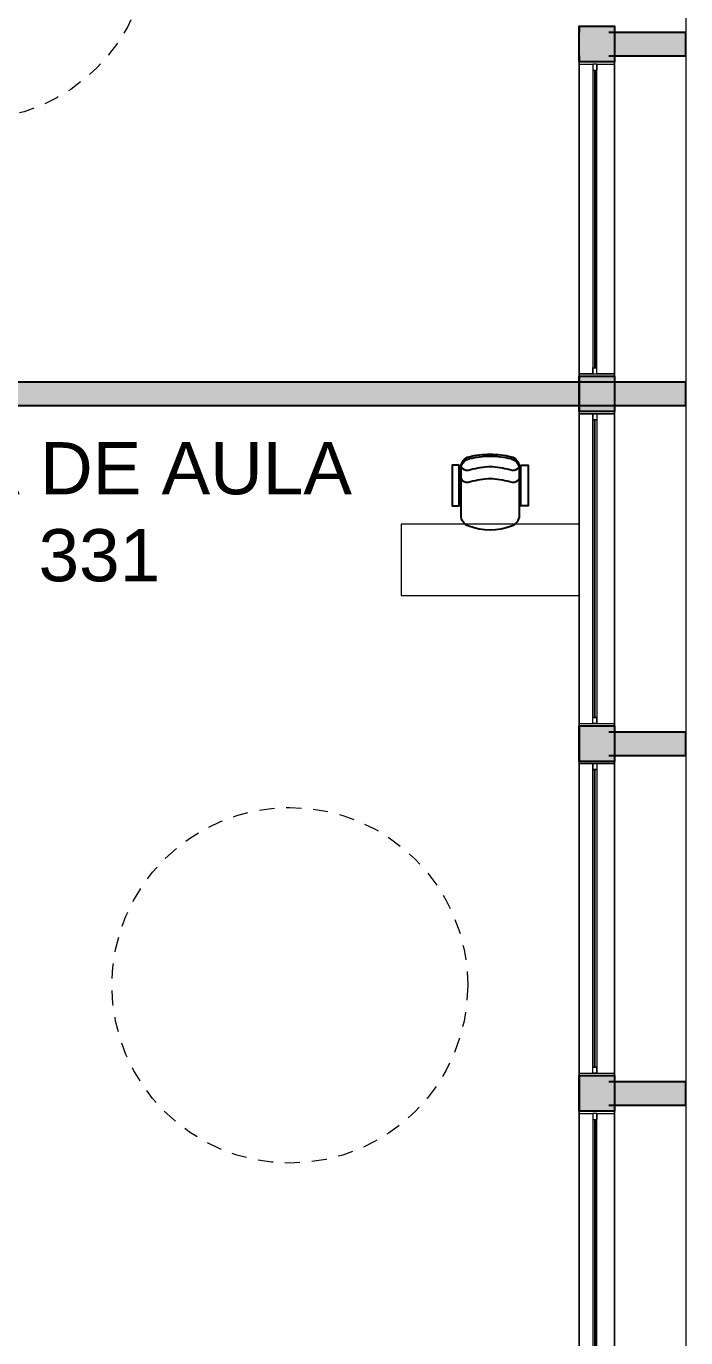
# Model space of a CAD drawing. Header units: metres. Extents: x 512 to 829, y -209 to 245.
# Drawn here: x 792.37 to 797.93, y -32.6 to -21.54 of the extents above; entities that cross this region are included whole.
import ezdxf

# ---------------------------------------------------------------- set-up
doc = ezdxf.new("R2010")
doc.units = ezdxf.units.M
doc.header["$LTSCALE"] = 0.508
doc.set_wipeout_variables(frame=1)
doc.header["$PDSIZE"] = -2
doc.linetypes.add('HIDDEN', pattern=[0.375, 0.25, -0.125])
for name, color, linetype, lineweight in [('AMB-NOVOS', 10, 'Continuous', 15), ('COVID-DISTANCIAMENTO', 253, 'HIDDEN', 5), ('None', 7, 'Continuous', 5), ('NãoImprimir', 7, 'Continuous', 5), ('Peitoris', 2, 'Continuous', 5), ('Telhado-Princ', 7, 'Continuous', 5)]:
    doc.layers.add(name, color=color, linetype=linetype, lineweight=lineweight)
doc.layers.add('ARQ-MOB', color=250, linetype='Continuous')
doc.layers.add('ARQ-MOB-CAD', color=250, linetype='Continuous')

# ---------------------------------------------------------------- blocks, each defined once
blk = doc.blocks.new('Grupo-3465')
at = {"color": 7, "linetype": 'Continuous', "lineweight": 5}
for points in [[(-1.325, 0.15), (-1.30595, 0.15), (-1.30595, -0.15), (-1.325, -0.15)], [(1.30595, 0.15), (1.325, 0.15), (1.325, -0.15), (1.30595, -0.15)]]:
    blk.add_wipeout(points, dxfattribs=at).dxf.layer = 'None'
at = {"layer": 'None', "color": 7, "linetype": 'Continuous', "lineweight": 5}
for points in [[(-1.325, 0.15), (-1.30595, 0.15), (-1.30595, -0.15), (-1.325, -0.15)], [(1.30595, 0.15), (1.325, 0.15), (1.325, -0.15), (1.30595, -0.15)]]:
    blk.add_lwpolyline(points, close=True, dxfattribs=at)
blk = doc.blocks.new('Grupo-3466')
at = {"layer": 'None', "color": 7}
blk.add_blockref('Grupo-3465', (0, 0), dxfattribs=at)
at = {"layer": 'None', "color": 7, "linetype": 'Continuous', "lineweight": 5}
for p, q in [((-1.325, 0.15), (-1.30595, 0.15)), ((-1.30595, 0.15), (-1.30595, -0.15)), ((1.325, 0.15), (1.30595, 0.15)), ((1.30595, 0.15), (1.30595, -0.15)), ((-1.325, -0.15), (-1.30595, -0.15)), ((1.325, -0.15), (1.30595, -0.15))]:
    blk.add_line(p, q, dxfattribs=at)
blk = doc.blocks.new('Grupo-3467')
at = {"layer": 'None', "color": 7, "linetype": 'Continuous', "lineweight": 5}
for p, q in [((-1.30595, 0.034925), (-1.30595, 0)), ((1.30595, 0.034925), (1.30595, 0))]:
    blk.add_line(p, q, dxfattribs=at)
blk = doc.blocks.new('Grupo-3468')
at = {"color": 7, "linetype": 'Continuous', "lineweight": 5}
for points in [[(-1.30595, 0.034925), (-1.25515, 0.034925), (-1.25515, 0), (-1.30595, 0)], [(1.25515, 0.034925), (1.30595, 0.034925), (1.30595, 0), (1.25515, 0)]]:
    blk.add_wipeout(points, dxfattribs=at).dxf.layer = 'None'
at = {"layer": 'None', "color": 7, "linetype": 'Continuous', "lineweight": 5}
for points in [[(-1.30595, 0.034925), (-1.25515, 0.034925), (-1.25515, 0), (-1.30595, 0)], [(1.25515, 0.034925), (1.30595, 0.034925), (1.30595, 0), (1.25515, 0)]]:
    blk.add_lwpolyline(points, close=True, dxfattribs=at)
blk = doc.blocks.new('Grupo-3469')
at = {"layer": 'None', "color": 7}
blk.add_blockref('Grupo-3467', (0, 0), dxfattribs=at)
at = {"color": 7, "linetype": 'Continuous', "lineweight": 5}
blk.add_wipeout([(-1.25515, 0.034925), (1.25515, 0.034925), (1.25515, 0), (-1.25515, 0)], dxfattribs=at).dxf.layer = 'None'
at = {"layer": 'None', "color": 7, "linetype": 'Continuous', "lineweight": 5}
blk.add_lwpolyline([(-1.25515, 0.034925), (1.25515, 0.034925), (1.25515, 0), (-1.25515, 0)], close=True, dxfattribs=at)
at = {"layer": 'None', "color": 7}
blk.add_blockref('Grupo-3468', (0, 0), dxfattribs=at)
at = {"layer": 'None', "color": 7, "linetype": 'Continuous', "lineweight": 5}
for p, q in [((-1.30595, 0.034925), (-1.25515, 0.034925)), ((-1.30595, 0), (-1.25515, 0)), ((-1.25515, 0.034925), (-1.25515, 0)), ((1.30595, 0.034925), (1.25515, 0.034925)), ((1.25515, 0.034925), (1.25515, 0)), ((1.30595, 0), (1.25515, 0))]:
    blk.add_line(p, q, dxfattribs=at)
blk = doc.blocks.new('Grupo-3470')
at = {"color": 7, "linetype": 'Continuous', "lineweight": 9}
blk.add_wipeout([(-1.255, 0.018), (1.255, 0.018), (1.255, 0.017), (-1.255, 0.017)], dxfattribs=at).dxf.layer = 'None'
blk = doc.blocks.new('Grupo-3471')
at = {"layer": 'None', "color": 7}
blk.add_blockref('Grupo-3470', (0, 0), dxfattribs=at)
at = {"layer": 'None', "color": 7, "linetype": 'Continuous', "lineweight": 25}
for p, q in [((-1.255, 0.018), (1.255, 0.018)), ((-1.255, 0.017), (1.255, 0.017))]:
    blk.add_line(p, q, dxfattribs=at)
blk = doc.blocks.new('Grupo-3472')
at = {"layer": 'None', "color": 7, "linetype": 'Continuous', "lineweight": 20}
for p, q in [((1.325, 0.15), (-1.325, 0.15)), ((1.325, -0.15), (-1.325, -0.15))]:
    blk.add_line(p, q, dxfattribs=at)
blk = doc.blocks.new('Window (2D)-304')
at = {"color": 7, "linetype": 'Continuous', "lineweight": 5}
blk.add_wipeout([(-1.325, 0.15), (1.325, 0.15), (1.325, -0.15), (-1.325, -0.15)], dxfattribs=at).dxf.layer = 'None'
at = {"layer": 'None', "color": 7}
blk.add_blockref('Grupo-3466', (0, 0), dxfattribs=at)
at = {"layer": 'None', "color": 7, "linetype": 'Continuous', "lineweight": 5}
for p, q in [((-1.325, 0.15), (1.325, 0.15)), ((-1.325, -0.15), (1.325, -0.15))]:
    blk.add_line(p, q, dxfattribs=at)
at = {"layer": 'NãoImprimir', "linetype": 'Continuous'}
for p in [(-1.325, 0), (1.325, 0)]:
    blk.add_point(p, dxfattribs=at)
at = {"layer": 'Peitoris'}
blk.add_blockref('Grupo-3469', (0, 0), dxfattribs=at)
blk.add_blockref('Grupo-3471', (0, 0), dxfattribs=at)
at = {"layer": 'Telhado-Princ'}
blk.add_blockref('Grupo-3472', (0, 0), dxfattribs=at)
blk = doc.blocks.new('Grupo-3473')
at = {"color": 7, "linetype": 'Continuous', "lineweight": 5}
for points in [[(-1.325, 0.15), (-1.30595, 0.15), (-1.30595, -0.15), (-1.325, -0.15)], [(1.30595, 0.15), (1.325, 0.15), (1.325, -0.15), (1.30595, -0.15)]]:
    blk.add_wipeout(points, dxfattribs=at).dxf.layer = 'None'
at = {"layer": 'None', "color": 7, "linetype": 'Continuous', "lineweight": 5}
for points in [[(-1.325, 0.15), (-1.30595, 0.15), (-1.30595, -0.15), (-1.325, -0.15)], [(1.30595, 0.15), (1.325, 0.15), (1.325, -0.15), (1.30595, -0.15)]]:
    blk.add_lwpolyline(points, close=True, dxfattribs=at)
blk = doc.blocks.new('Grupo-3474')
at = {"layer": 'None', "color": 7}
blk.add_blockref('Grupo-3473', (0, 0), dxfattribs=at)
at = {"layer": 'None', "color": 7, "linetype": 'Continuous', "lineweight": 5}
for p, q in [((-1.325, 0.15), (-1.30595, 0.15)), ((-1.30595, 0.15), (-1.30595, -0.15)), ((1.325, 0.15), (1.30595, 0.15)), ((1.30595, 0.15), (1.30595, -0.15)), ((-1.325, -0.15), (-1.30595, -0.15)), ((1.325, -0.15), (1.30595, -0.15))]:
    blk.add_line(p, q, dxfattribs=at)
blk = doc.blocks.new('Grupo-3475')
at = {"layer": 'None', "color": 7, "linetype": 'Continuous', "lineweight": 5}
for p, q in [((-1.30595, 0.034925), (-1.30595, 0)), ((1.30595, 0.034925), (1.30595, 0))]:
    blk.add_line(p, q, dxfattribs=at)
blk = doc.blocks.new('Grupo-3476')
at = {"color": 7, "linetype": 'Continuous', "lineweight": 5}
for points in [[(-1.30595, 0.034925), (-1.25515, 0.034925), (-1.25515, 0), (-1.30595, 0)], [(1.25515, 0.034925), (1.30595, 0.034925), (1.30595, 0), (1.25515, 0)]]:
    blk.add_wipeout(points, dxfattribs=at).dxf.layer = 'None'
at = {"layer": 'None', "color": 7, "linetype": 'Continuous', "lineweight": 5}
for points in [[(-1.30595, 0.034925), (-1.25515, 0.034925), (-1.25515, 0), (-1.30595, 0)], [(1.25515, 0.034925), (1.30595, 0.034925), (1.30595, 0), (1.25515, 0)]]:
    blk.add_lwpolyline(points, close=True, dxfattribs=at)
blk = doc.blocks.new('Grupo-3477')
at = {"layer": 'None', "color": 7}
blk.add_blockref('Grupo-3475', (0, 0), dxfattribs=at)
at = {"color": 7, "linetype": 'Continuous', "lineweight": 5}
blk.add_wipeout([(-1.25515, 0.034925), (1.25515, 0.034925), (1.25515, 0), (-1.25515, 0)], dxfattribs=at).dxf.layer = 'None'
at = {"layer": 'None', "color": 7, "linetype": 'Continuous', "lineweight": 5}
blk.add_lwpolyline([(-1.25515, 0.034925), (1.25515, 0.034925), (1.25515, 0), (-1.25515, 0)], close=True, dxfattribs=at)
at = {"layer": 'None', "color": 7}
blk.add_blockref('Grupo-3476', (0, 0), dxfattribs=at)
at = {"layer": 'None', "color": 7, "linetype": 'Continuous', "lineweight": 5}
for p, q in [((-1.30595, 0.034925), (-1.25515, 0.034925)), ((-1.30595, 0), (-1.25515, 0)), ((-1.25515, 0.034925), (-1.25515, 0)), ((1.30595, 0.034925), (1.25515, 0.034925)), ((1.25515, 0.034925), (1.25515, 0)), ((1.30595, 0), (1.25515, 0))]:
    blk.add_line(p, q, dxfattribs=at)
blk = doc.blocks.new('Grupo-3478')
at = {"color": 7, "linetype": 'Continuous', "lineweight": 9}
blk.add_wipeout([(-1.255, 0.018), (1.255, 0.018), (1.255, 0.017), (-1.255, 0.017)], dxfattribs=at).dxf.layer = 'None'
blk = doc.blocks.new('Grupo-3479')
at = {"layer": 'None', "color": 7}
blk.add_blockref('Grupo-3478', (0, 0), dxfattribs=at)
at = {"layer": 'None', "color": 7, "linetype": 'Continuous', "lineweight": 25}
for p, q in [((-1.255, 0.018), (1.255, 0.018)), ((-1.255, 0.017), (1.255, 0.017))]:
    blk.add_line(p, q, dxfattribs=at)
blk = doc.blocks.new('Grupo-3480')
at = {"layer": 'None', "color": 7, "linetype": 'Continuous', "lineweight": 20}
for p, q in [((1.325, 0.15), (-1.325, 0.15)), ((1.325, -0.15), (-1.325, -0.15))]:
    blk.add_line(p, q, dxfattribs=at)
blk = doc.blocks.new('Window (2D)-305')
at = {"color": 7, "linetype": 'Continuous', "lineweight": 5}
blk.add_wipeout([(-1.325, 0.15), (1.325, 0.15), (1.325, -0.15), (-1.325, -0.15)], dxfattribs=at).dxf.layer = 'None'
at = {"layer": 'None', "color": 7}
blk.add_blockref('Grupo-3474', (0, 0), dxfattribs=at)
at = {"layer": 'None', "color": 7, "linetype": 'Continuous', "lineweight": 5}
for p, q in [((-1.325, 0.15), (1.325, 0.15)), ((-1.325, -0.15), (1.325, -0.15))]:
    blk.add_line(p, q, dxfattribs=at)
at = {"layer": 'NãoImprimir', "linetype": 'Continuous'}
for p in [(-1.325, 0), (1.325, 0)]:
    blk.add_point(p, dxfattribs=at)
at = {"layer": 'Peitoris'}
blk.add_blockref('Grupo-3477', (0, 0), dxfattribs=at)
blk.add_blockref('Grupo-3479', (0, 0), dxfattribs=at)
at = {"layer": 'Telhado-Princ'}
blk.add_blockref('Grupo-3480', (0, 0), dxfattribs=at)
blk = doc.blocks.new('Grupo-3481')
at = {"color": 7, "linetype": 'Continuous', "lineweight": 5}
for points in [[(-1.325, 0.15), (-1.30595, 0.15), (-1.30595, -0.15), (-1.325, -0.15)], [(1.30595, 0.15), (1.325, 0.15), (1.325, -0.15), (1.30595, -0.15)]]:
    blk.add_wipeout(points, dxfattribs=at).dxf.layer = 'None'
at = {"layer": 'None', "color": 7, "linetype": 'Continuous', "lineweight": 5}
for points in [[(-1.325, 0.15), (-1.30595, 0.15), (-1.30595, -0.15), (-1.325, -0.15)], [(1.30595, 0.15), (1.325, 0.15), (1.325, -0.15), (1.30595, -0.15)]]:
    blk.add_lwpolyline(points, close=True, dxfattribs=at)
blk = doc.blocks.new('Grupo-3482')
at = {"layer": 'None', "color": 7}
blk.add_blockref('Grupo-3481', (0, 0), dxfattribs=at)
at = {"layer": 'None', "color": 7, "linetype": 'Continuous', "lineweight": 5}
for p, q in [((-1.325, 0.15), (-1.30595, 0.15)), ((-1.30595, 0.15), (-1.30595, -0.15)), ((1.325, 0.15), (1.30595, 0.15)), ((1.30595, 0.15), (1.30595, -0.15)), ((-1.325, -0.15), (-1.30595, -0.15)), ((1.325, -0.15), (1.30595, -0.15))]:
    blk.add_line(p, q, dxfattribs=at)
blk = doc.blocks.new('Grupo-3483')
at = {"layer": 'None', "color": 7, "linetype": 'Continuous', "lineweight": 5}
for p, q in [((-1.30595, 0.034925), (-1.30595, 0)), ((1.30595, 0.034925), (1.30595, 0))]:
    blk.add_line(p, q, dxfattribs=at)
blk = doc.blocks.new('Grupo-3484')
at = {"color": 7, "linetype": 'Continuous', "lineweight": 5}
for points in [[(-1.30595, 0.034925), (-1.25515, 0.034925), (-1.25515, 0), (-1.30595, 0)], [(1.25515, 0.034925), (1.30595, 0.034925), (1.30595, 0), (1.25515, 0)]]:
    blk.add_wipeout(points, dxfattribs=at).dxf.layer = 'None'
at = {"layer": 'None', "color": 7, "linetype": 'Continuous', "lineweight": 5}
for points in [[(-1.30595, 0.034925), (-1.25515, 0.034925), (-1.25515, 0), (-1.30595, 0)], [(1.25515, 0.034925), (1.30595, 0.034925), (1.30595, 0), (1.25515, 0)]]:
    blk.add_lwpolyline(points, close=True, dxfattribs=at)
blk = doc.blocks.new('Grupo-3485')
at = {"layer": 'None', "color": 7}
blk.add_blockref('Grupo-3483', (0, 0), dxfattribs=at)
at = {"color": 7, "linetype": 'Continuous', "lineweight": 5}
blk.add_wipeout([(-1.25515, 0.034925), (1.25515, 0.034925), (1.25515, 0), (-1.25515, 0)], dxfattribs=at).dxf.layer = 'None'
at = {"layer": 'None', "color": 7, "linetype": 'Continuous', "lineweight": 5}
blk.add_lwpolyline([(-1.25515, 0.034925), (1.25515, 0.034925), (1.25515, 0), (-1.25515, 0)], close=True, dxfattribs=at)
at = {"layer": 'None', "color": 7}
blk.add_blockref('Grupo-3484', (0, 0), dxfattribs=at)
at = {"layer": 'None', "color": 7, "linetype": 'Continuous', "lineweight": 5}
for p, q in [((-1.30595, 0.034925), (-1.25515, 0.034925)), ((-1.30595, 0), (-1.25515, 0)), ((-1.25515, 0.034925), (-1.25515, 0)), ((1.30595, 0.034925), (1.25515, 0.034925)), ((1.25515, 0.034925), (1.25515, 0)), ((1.30595, 0), (1.25515, 0))]:
    blk.add_line(p, q, dxfattribs=at)
blk = doc.blocks.new('Grupo-3486')
at = {"color": 7, "linetype": 'Continuous', "lineweight": 9}
blk.add_wipeout([(-1.255, 0.018), (1.255, 0.018), (1.255, 0.017), (-1.255, 0.017)], dxfattribs=at).dxf.layer = 'None'
blk = doc.blocks.new('Grupo-3487')
at = {"layer": 'None', "color": 7}
blk.add_blockref('Grupo-3486', (0, 0), dxfattribs=at)
at = {"layer": 'None', "color": 7, "linetype": 'Continuous', "lineweight": 25}
for p, q in [((-1.255, 0.018), (1.255, 0.018)), ((-1.255, 0.017), (1.255, 0.017))]:
    blk.add_line(p, q, dxfattribs=at)
blk = doc.blocks.new('Grupo-3488')
at = {"layer": 'None', "color": 7, "linetype": 'Continuous', "lineweight": 20}
for p, q in [((1.325, 0.15), (-1.325, 0.15)), ((1.325, -0.15), (-1.325, -0.15))]:
    blk.add_line(p, q, dxfattribs=at)
blk = doc.blocks.new('Window (2D)-306')
at = {"color": 7, "linetype": 'Continuous', "lineweight": 5}
blk.add_wipeout([(-1.325, 0.15), (1.325, 0.15), (1.325, -0.15), (-1.325, -0.15)], dxfattribs=at).dxf.layer = 'None'
at = {"layer": 'None', "color": 7}
blk.add_blockref('Grupo-3482', (0, 0), dxfattribs=at)
at = {"layer": 'None', "color": 7, "linetype": 'Continuous', "lineweight": 5}
for p, q in [((-1.325, 0.15), (1.325, 0.15)), ((-1.325, -0.15), (1.325, -0.15))]:
    blk.add_line(p, q, dxfattribs=at)
at = {"layer": 'NãoImprimir', "linetype": 'Continuous'}
for p in [(-1.325, 0), (1.325, 0)]:
    blk.add_point(p, dxfattribs=at)
at = {"layer": 'Peitoris'}
blk.add_blockref('Grupo-3485', (0, 0), dxfattribs=at)
blk.add_blockref('Grupo-3487', (0, 0), dxfattribs=at)
at = {"layer": 'Telhado-Princ'}
blk.add_blockref('Grupo-3488', (0, 0), dxfattribs=at)
blk = doc.blocks.new('Grupo-3489')
at = {"color": 7, "linetype": 'Continuous', "lineweight": 5}
for points in [[(-1.325, 0.15), (-1.30595, 0.15), (-1.30595, -0.15), (-1.325, -0.15)], [(1.30595, 0.15), (1.325, 0.15), (1.325, -0.15), (1.30595, -0.15)]]:
    blk.add_wipeout(points, dxfattribs=at).dxf.layer = 'None'
at = {"layer": 'None', "color": 7, "linetype": 'Continuous', "lineweight": 5}
for points in [[(-1.325, 0.15), (-1.30595, 0.15), (-1.30595, -0.15), (-1.325, -0.15)], [(1.30595, 0.15), (1.325, 0.15), (1.325, -0.15), (1.30595, -0.15)]]:
    blk.add_lwpolyline(points, close=True, dxfattribs=at)
blk = doc.blocks.new('Grupo-3490')
at = {"layer": 'None', "color": 7}
blk.add_blockref('Grupo-3489', (0, 0), dxfattribs=at)
at = {"layer": 'None', "color": 7, "linetype": 'Continuous', "lineweight": 5}
for p, q in [((-1.325, 0.15), (-1.30595, 0.15)), ((-1.30595, 0.15), (-1.30595, -0.15)), ((1.325, 0.15), (1.30595, 0.15)), ((1.30595, 0.15), (1.30595, -0.15)), ((-1.325, -0.15), (-1.30595, -0.15)), ((1.325, -0.15), (1.30595, -0.15))]:
    blk.add_line(p, q, dxfattribs=at)
blk = doc.blocks.new('Grupo-3491')
at = {"layer": 'None', "color": 7, "linetype": 'Continuous', "lineweight": 5}
for p, q in [((-1.30595, 0.034925), (-1.30595, 0)), ((1.30595, 0.034925), (1.30595, 0))]:
    blk.add_line(p, q, dxfattribs=at)
blk = doc.blocks.new('Grupo-3492')
at = {"color": 7, "linetype": 'Continuous', "lineweight": 5}
for points in [[(-1.30595, 0.034925), (-1.25515, 0.034925), (-1.25515, 0), (-1.30595, 0)], [(1.25515, 0.034925), (1.30595, 0.034925), (1.30595, 0), (1.25515, 0)]]:
    blk.add_wipeout(points, dxfattribs=at).dxf.layer = 'None'
at = {"layer": 'None', "color": 7, "linetype": 'Continuous', "lineweight": 5}
for points in [[(-1.30595, 0.034925), (-1.25515, 0.034925), (-1.25515, 0), (-1.30595, 0)], [(1.25515, 0.034925), (1.30595, 0.034925), (1.30595, 0), (1.25515, 0)]]:
    blk.add_lwpolyline(points, close=True, dxfattribs=at)
blk = doc.blocks.new('Grupo-3493')
at = {"layer": 'None', "color": 7}
blk.add_blockref('Grupo-3491', (0, 0), dxfattribs=at)
at = {"color": 7, "linetype": 'Continuous', "lineweight": 5}
blk.add_wipeout([(-1.25515, 0.034925), (1.25515, 0.034925), (1.25515, 0), (-1.25515, 0)], dxfattribs=at).dxf.layer = 'None'
at = {"layer": 'None', "color": 7, "linetype": 'Continuous', "lineweight": 5}
blk.add_lwpolyline([(-1.25515, 0.034925), (1.25515, 0.034925), (1.25515, 0), (-1.25515, 0)], close=True, dxfattribs=at)
at = {"layer": 'None', "color": 7}
blk.add_blockref('Grupo-3492', (0, 0), dxfattribs=at)
at = {"layer": 'None', "color": 7, "linetype": 'Continuous', "lineweight": 5}
for p, q in [((-1.30595, 0.034925), (-1.25515, 0.034925)), ((-1.30595, 0), (-1.25515, 0)), ((-1.25515, 0.034925), (-1.25515, 0)), ((1.30595, 0.034925), (1.25515, 0.034925)), ((1.25515, 0.034925), (1.25515, 0)), ((1.30595, 0), (1.25515, 0))]:
    blk.add_line(p, q, dxfattribs=at)
blk = doc.blocks.new('Grupo-3494')
at = {"color": 7, "linetype": 'Continuous', "lineweight": 9}
blk.add_wipeout([(-1.255, 0.018), (1.255, 0.018), (1.255, 0.017), (-1.255, 0.017)], dxfattribs=at).dxf.layer = 'None'
blk = doc.blocks.new('Grupo-3495')
at = {"layer": 'None', "color": 7}
blk.add_blockref('Grupo-3494', (0, 0), dxfattribs=at)
at = {"layer": 'None', "color": 7, "linetype": 'Continuous', "lineweight": 25}
for p, q in [((-1.255, 0.018), (1.255, 0.018)), ((-1.255, 0.017), (1.255, 0.017))]:
    blk.add_line(p, q, dxfattribs=at)
blk = doc.blocks.new('Grupo-3496')
at = {"layer": 'None', "color": 7, "linetype": 'Continuous', "lineweight": 20}
for p, q in [((1.325, 0.15), (-1.325, 0.15)), ((1.325, -0.15), (-1.325, -0.15))]:
    blk.add_line(p, q, dxfattribs=at)
blk = doc.blocks.new('Window (2D)-307')
at = {"color": 7, "linetype": 'Continuous', "lineweight": 5}
blk.add_wipeout([(-1.325, 0.15), (1.325, 0.15), (1.325, -0.15), (-1.325, -0.15)], dxfattribs=at).dxf.layer = 'None'
at = {"layer": 'None', "color": 7}
blk.add_blockref('Grupo-3490', (0, 0), dxfattribs=at)
at = {"layer": 'None', "color": 7, "linetype": 'Continuous', "lineweight": 5}
for p, q in [((-1.325, 0.15), (1.325, 0.15)), ((-1.325, -0.15), (1.325, -0.15))]:
    blk.add_line(p, q, dxfattribs=at)
at = {"layer": 'NãoImprimir', "linetype": 'Continuous'}
for p in [(-1.325, 0), (1.325, 0)]:
    blk.add_point(p, dxfattribs=at)
at = {"layer": 'Peitoris'}
blk.add_blockref('Grupo-3493', (0, 0), dxfattribs=at)
blk.add_blockref('Grupo-3495', (0, 0), dxfattribs=at)
at = {"layer": 'Telhado-Princ'}
blk.add_blockref('Grupo-3496', (0, 0), dxfattribs=at)
blk = doc.blocks.new('Grupo-3578')
at = {"layer": 'None', "linetype": 'Continuous', "lineweight": 0}
for points in [[(70.725, 76.8), (70.725, 77.1), (71.025, 77.1), (71.025, 76.8)], [(73.575, 76.8), (73.575, 77.1), (73.875, 77.1), (73.875, 76.8)], [(80.95, 76.8), (80.95, 77.1), (81.25, 77.1), (81.25, 76.8)]]:
    blk.add_hatch(color=255, dxfattribs=at).paths.add_polyline_path(points)
at = {"layer": 'None', "color": 7, "linetype": 'Continuous', "lineweight": 25}
for points in [[(70.725, 76.8), (70.725, 77.1), (71.025, 77.1), (71.025, 76.8)], [(73.575, 76.8), (73.575, 77.1), (73.875, 77.1), (73.875, 76.8)], [(80.95, 76.8), (80.95, 77.1), (81.25, 77.1), (81.25, 76.8)]]:
    blk.add_lwpolyline(points, close=True, dxfattribs=at)
blk = doc.blocks.new('Grupo-3579')
at = {"layer": 'None', "linetype": 'Continuous', "lineweight": 0}
for points in [[(70.725, 70.9), (70.725, 71.2), (71.025, 71.2), (71.025, 70.9)], [(73.575, 70.9), (73.575, 71.2), (73.875, 71.2), (73.875, 70.9)], [(80.95, 70.9), (80.95, 71.2), (81.25, 71.2), (81.25, 70.9)]]:
    blk.add_hatch(color=255, dxfattribs=at).paths.add_polyline_path(points)
at = {"layer": 'None', "color": 7, "linetype": 'Continuous', "lineweight": 25}
for points in [[(70.725, 70.9), (70.725, 71.2), (71.025, 71.2), (71.025, 70.9)], [(73.575, 70.9), (73.575, 71.2), (73.875, 71.2), (73.875, 70.9)], [(80.95, 70.9), (80.95, 71.2), (81.25, 71.2), (81.25, 70.9)]]:
    blk.add_lwpolyline(points, close=True, dxfattribs=at)
blk = doc.blocks.new('Grupo-3585')
at = {"layer": 'None', "linetype": 'Continuous', "lineweight": 0}
for points in [[(70.725, 73.85), (70.725, 74.15), (71.025, 74.15), (71.025, 73.85)], [(80.95, 73.85), (80.95, 74.15), (81.25, 74.15), (81.25, 73.85)]]:
    blk.add_hatch(color=255, dxfattribs=at).paths.add_polyline_path(points)
at = {"layer": 'None', "color": 7, "linetype": 'Continuous', "lineweight": 25}
for points in [[(70.725, 73.85), (70.725, 74.15), (71.025, 74.15), (71.025, 73.85)], [(80.95, 73.85), (80.95, 74.15), (81.25, 74.15), (81.25, 73.85)]]:
    blk.add_lwpolyline(points, close=True, dxfattribs=at)
blk = doc.blocks.new('Grupo-3586')
at = {"layer": 'None', "linetype": 'Continuous', "lineweight": 0}
for points in [[(70.725, 67.95), (70.725, 68.25), (71.025, 68.25), (71.025, 67.95)], [(80.95, 67.95), (80.95, 68.25), (81.25, 68.25), (81.25, 67.95)]]:
    blk.add_hatch(color=255, dxfattribs=at).paths.add_polyline_path(points)
at = {"layer": 'None', "color": 7, "linetype": 'Continuous', "lineweight": 25}
for points in [[(70.725, 67.95), (70.725, 68.25), (71.025, 68.25), (71.025, 67.95)], [(80.95, 67.95), (80.95, 68.25), (81.25, 68.25), (81.25, 67.95)]]:
    blk.add_lwpolyline(points, close=True, dxfattribs=at)
blk = doc.blocks.new('Grupo-3158')
at = {"layer": 'None', "linetype": 'Continuous', "lineweight": 0}
for points in [[(30.475, 76.672), (30.475, 76.972), (30.775, 76.972), (30.775, 76.672)], [(33.325, 76.672), (33.325, 76.972), (33.625, 76.972), (33.625, 76.672)], [(40.7, 76.672), (40.7, 76.972), (41, 76.972), (41, 76.672)]]:
    blk.add_hatch(color=255, dxfattribs=at).paths.add_polyline_path(points)
at = {"layer": 'None', "color": 7, "linetype": 'Continuous', "lineweight": 25}
for points in [[(30.475, 76.672), (30.475, 76.972), (30.775, 76.972), (30.775, 76.672)], [(33.325, 76.672), (33.325, 76.972), (33.625, 76.972), (33.625, 76.672)], [(40.7, 76.672), (40.7, 76.972), (41, 76.972), (41, 76.672)]]:
    blk.add_lwpolyline(points, close=True, dxfattribs=at)
blk = doc.blocks.new('35S66S7401')
at = {"layer": 'ARQ-MOB-CAD'}
blk.add_lwpolyline([(-0.18, 0.083, 0.181476), (0.18, 0.083, 0.312558), (0.245, 0.176), (0.245, 0.584, 0.34754), (0.178, 0.669, 0.059745), (0, 0.69, 0.059745), (-0.178, 0.669, 0.34754), (-0.245, 0.584), (-0.245, 0.176, 0.312558)], format="xyb", close=True, dxfattribs=at)
for points in [[(0.245, 0.584, 0.272556), (0.174, 0.653, 0.059776), (0, 0.674, 0.059776), (-0.174, 0.653, 0.272556), (-0.245, 0.584, 0.278118)], [(0.245, 0.584, -0.342833), (0.186, 0.557, 0.037263), (0.02, 0.586, 0.049093), (-0.02, 0.586, 0.037263), (-0.186, 0.557, -0.342833), (-0.245, 0.584)], [(0.245, 0.484, -0.342833), (0.186, 0.456, 0.037263), (0.02, 0.485, 0.049093), (-0.02, 0.485, 0.037263), (-0.186, 0.456, -0.342833), (-0.245, 0.484)]]:
    blk.add_lwpolyline(points, format="xyb", dxfattribs=at)
for points in [[(-0.26, 0.599), (-0.32, 0.599), (-0.32, 0.254), (-0.26, 0.254)], [(0.26, 0.599), (0.32, 0.599), (0.32, 0.254), (0.26, 0.254)]]:
    blk.add_lwpolyline(points, close=True, dxfattribs=at)

msp = doc.modelspace()

# ---------------------------------------------------------------- linework, layer by layer
at = {"layer": 'COVID-DISTANCIAMENTO'}
for centre in [(791.9076, -20.8253), (794.5943, -29.6253)]:
    msp.add_circle(centre, 1.5, dxfattribs=at)
at = {"layer": 'None', "color": 7, "linetype": 'Continuous', "lineweight": 5}
for p, q in [((797.9335, -15.8868), (797.9335, -21.5868)), ((797.9335, -21.7868), (797.9335, -24.5368)), ((797.9335, -24.7368), (797.9335, -27.4868)), ((797.9335, -27.6868), (797.9335, -30.4368)), ((797.9335, -30.6368), (797.9335, -33.3868))]:
    msp.add_line(p, q, dxfattribs=at)
at = {"layer": 'None', "color": 7, "linetype": 'Continuous', "lineweight": 25}
for p, q in [((797.0335, -21.5368), (797.0335, -21.5868)), ((797.3335, -21.5368), (797.3335, -21.8368)), ((797.2835, -21.5868), (797.9335, -21.5868)), ((797.9335, -21.7868), (797.9335, -21.5868)), ((797.0335, -21.7868), (797.0335, -21.8368)), ((797.2835, -21.7868), (797.9335, -21.7868)), ((788.4395, -24.5368), (797.9335, -24.5368)), ((797.0335, -24.4868), (797.0335, -24.7868)), ((797.2835, -24.5368), (797.9335, -24.5368)), ((797.3335, -24.4868), (797.3335, -24.7868)), ((797.9335, -24.7368), (797.9335, -24.5368)), ((797.9335, -24.7368), (797.9335, -24.5368)), ((788.4395, -24.7368), (797.9335, -24.7368)), ((797.2835, -24.7368), (797.9335, -24.7368)), ((797.0335, -27.4368), (797.0335, -27.7368)), ((797.2835, -27.4868), (797.9335, -27.4868)), ((797.3335, -27.4368), (797.3335, -27.7368)), ((797.9335, -27.6868), (797.9335, -27.4868)), ((797.2835, -27.6868), (797.9335, -27.6868)), ((797.0335, -30.3868), (797.0335, -30.6868)), ((797.3335, -30.3868), (797.3335, -30.6868)), ((797.2835, -30.4368), (797.9335, -30.4368)), ((797.9335, -30.6368), (797.9335, -30.4368)), ((797.2835, -30.6368), (797.9335, -30.6368))]:
    msp.add_line(p, q, dxfattribs=at)
at = {"layer": 'None', "color": 254, "linetype": 'Continuous'}
for points in [[(797.0335, -21.5368), (797.3335, -21.5368), (797.0335, -21.8368), (797.3335, -21.8368)], [(797.0335, -24.4868), (797.3335, -24.4868), (797.0335, -24.7868), (797.3335, -24.7868)], [(797.2835, -24.7368), (797.2835, -24.5368), (797.9335, -24.7368), (797.9335, -24.5368)], [(797.0335, -27.4368), (797.3335, -27.4368), (797.0335, -27.7368), (797.3335, -27.7368)], [(797.0335, -30.3868), (797.3335, -30.3868), (797.0335, -30.6868), (797.3335, -30.6868)]]:
    msp.add_solid(points, dxfattribs=at)
at = {"layer": 'None', "color": 250, "linetype": 'Continuous'}
for points in [[(797.2835, -21.7868), (797.2835, -21.5868), (797.9335, -21.7868), (797.9335, -21.5868)], [(788.4395, -24.7368), (788.4395, -24.5368), (797.9335, -24.7368), (797.9335, -24.5368)], [(797.2835, -27.6868), (797.2835, -27.4868), (797.9335, -27.6868), (797.9335, -27.4868)], [(797.2835, -30.6368), (797.2835, -30.4368), (797.9335, -30.6368), (797.9335, -30.4368)]]:
    msp.add_solid(points, dxfattribs=at)

# ---------------------------------------------------------------- block references
at = {"layer": 'None', "linetype": 'Continuous', "lineweight": 0, "xscale": -1}
msp.add_blockref('35S66S7401', (796.2835, -25.8368), dxfattribs=at)

# ---------------------------------------------------------------- texts
at = {"layer": 'AMB-NOVOS', "linetype": 'Continuous', "lineweight": 0, "insert": (790.5263, -25.0446), "char_height": 0.44, "attachment_point": 1}
msp.add_mtext_dynamic_manual_height_columns('\\pi0.21923;{\\fArial|b0|i0|c0|p34;SALA DE AULA\\P\\pi1.94892;331}', width=4.784744, gutter_width=1, heights=[0], dxfattribs=at)

# ---------------------------------------------------------------- next in the draw order: block references
at = {"layer": 'None', "color": 7, "xscale": -1, "rotation": 90}
for name, p in [('Window (2D)-304', (797.1835, -23.1618)), ('Window (2D)-307', (797.1835, -32.0118))]:
    msp.add_blockref(name, p, dxfattribs=at)
at = {"layer": 'None', "color": 7, "rotation": 90}
for name, p in [('Window (2D)-305', (797.1835, -26.1118)), ('Window (2D)-306', (797.1835, -29.0618))]:
    msp.add_blockref(name, p, dxfattribs=at)

# ---------------------------------------------------------------- next in the draw order: linework, layer by layer
at = {"layer": 'ARQ-MOB', "linetype": 'Continuous', "lineweight": 0}
msp.add_lwpolyline([(795.5335, -26.3368), (797.0335, -26.3368), (797.0335, -25.7368), (795.5335, -25.7368)], close=True, dxfattribs=at)

# ---------------------------------------------------------------- next in the draw order: block references
at = {"layer": 'None', "color": 7}
for name, p in [('Grupo-3578', (716.0835, -98.6368)), ('Grupo-3158', (756.3335, -98.5087)), ('Grupo-3585', (716.0835, -98.6368)), ('Grupo-3579', (716.0835, -98.6368)), ('Grupo-3586', (716.0835, -98.6368))]:
    msp.add_blockref(name, p, dxfattribs=at)

doc.saveas('drawing.dxf')
